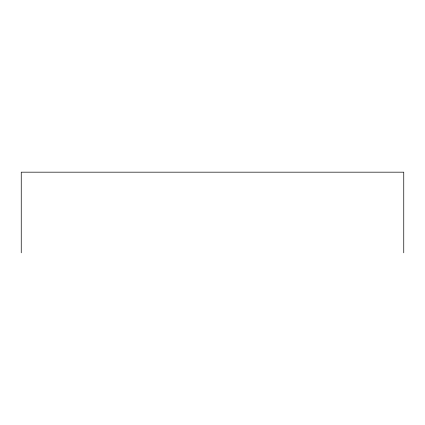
<?xml version="1.0" encoding="UTF-8"?>
<svg xmlns="http://www.w3.org/2000/svg" width="425" height="425" viewBox="0 0 425 425"><rect width="100%" height="100%" fill="white"/><g stroke="black" fill="none" stroke-linecap="round" stroke-linejoin="round"><path stroke-width="0.64" d="M403.75 252.822L403.75 172.178L21.25 172.178L21.25 252.822"/></g></svg>
